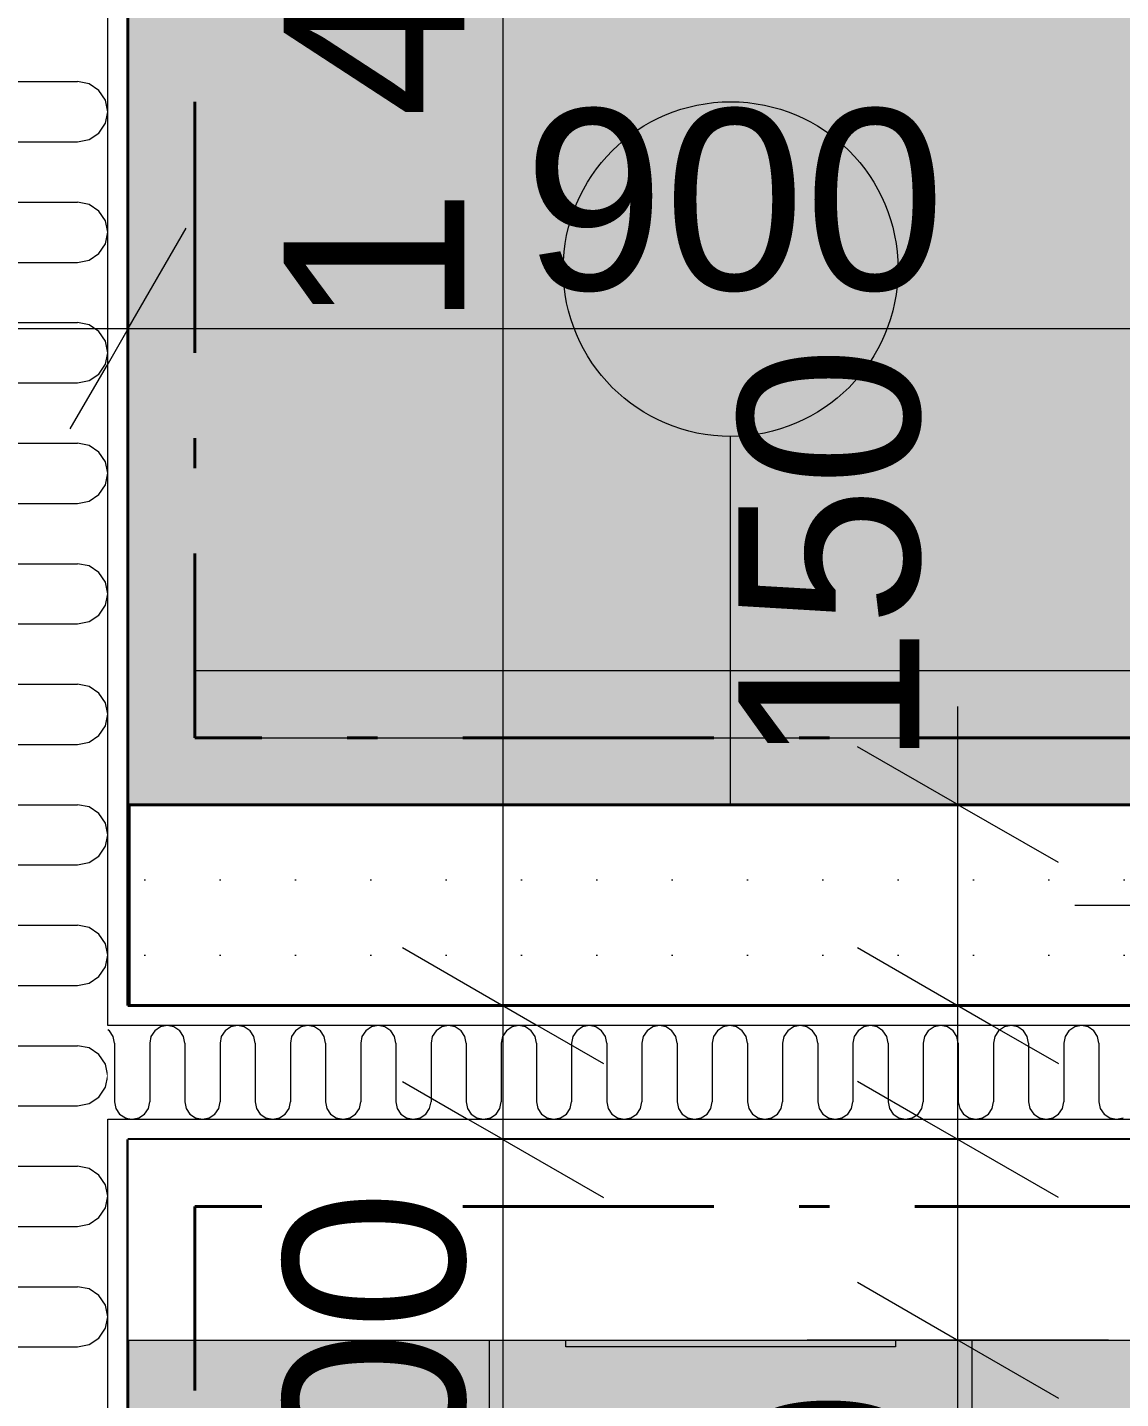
# Model space of a CAD drawing. Header units: millimetres. Extents: x -3100 to 17162, y -19566 to 10100.
# Drawn here: x 4975 to 5791, y 5631 to 6656 of the extents above; entities that cross this region are included whole.
import ezdxf

# ---------------------------------------------------------------- set-up
doc = ezdxf.new("R2010")
doc.units = ezdxf.units.MM
doc.header["$MEASUREMENT"] = 0
doc.linetypes.add('Wipeout_Contour', pattern=[1000, 0, -1000])
doc.linetypes.add('Čerchovaná M', pattern=[337.5, 187.5, -63.75, 22.5, -63.75])
for name, color, linetype in [('Externí - moduly', 7, 'Continuous'), ('Interiér - nábytek', 7, 'Continuous'), ('Interiér - sanita a zařízení', 7, 'Continuous'), ('Konstrukce - morfy', 7, 'Continuous'), ('Konstrukce - svislé nosné', 7, 'Continuous'), ('Konstrukce – Dělicí čáry vrstev', 7, 'Continuous'), ('Kóty - SP', 7, 'Continuous'), ('Výplně - Povrchové', 7, 'Continuous'), ('Výplně – Řezové', 7, 'Continuous'), ('Zóny', 7, 'Continuous')]:
    doc.layers.add(name, color=color, linetype=linetype)
doc.styles.add('GENEROVANÝ_STYL_1', font='Arial.ttf')
doc.dimstyles.new('GENEROVANÝ_STYL__1', dxfattribs={"dimtxt": 134.999996, "dimasz": 114, "dimexe": 0.18, "dimexo": 0.0625, "dimgap": 0, "dimtad": 1, "dimtih": 1, "dimtoh": 1, "dimdec": 0, "dimzin": 0, "dimdsep": 46, "dimtxsty": 'GENEROVANÝ_STYL_1', "dimblk": 'ARROWHEAD_2', "dimblk1": 'ARROWHEAD_2', "dimblk2": 'ARROWHEAD_2', "dimcen": 0.09, "dimse1": 1, "dimse2": 1, "dimclrd": 256, "dimclre": 256, "dimclrt": 256, "dimazin": 0, "dimtfac": 1, "dimtdec": 4, "dimtmove": 0, "dimatfit": 3, "dimfxl": 1, "dimtolj": 1, "dimtzin": 0, "dimarcsym": 0})
doc.dimstyles.new('GENEROVANÝ_STYL__2', dxfattribs={"dimtxt": 134.999996, "dimasz": 114, "dimexe": 0.18, "dimexo": 0.0625, "dimgap": 0, "dimtad": 1, "dimdec": 0, "dimzin": 0, "dimdsep": 46, "dimtxsty": 'GENEROVANÝ_STYL_1', "dimblk": 'ARROWHEAD_2', "dimblk1": 'ARROWHEAD_2', "dimblk2": 'ARROWHEAD_2', "dimcen": 0.09, "dimse1": 1, "dimse2": 1, "dimclrd": 256, "dimclre": 256, "dimclrt": 256, "dimazin": 0, "dimtfac": 1, "dimtdec": 4, "dimtmove": 0, "dimatfit": 3, "dimfxl": 1, "dimtolj": 1, "dimtzin": 0, "dimarcsym": 0})
doc.dimstyles.new('GENEROVANÝ_STYL__3', dxfattribs={"dimtxt": 134.999996, "dimasz": 114, "dimexe": 0.18, "dimexo": 0.0625, "dimgap": 0, "dimtad": 1, "dimdec": 0, "dimzin": 0, "dimdsep": 46, "dimtxsty": 'GENEROVANÝ_STYL_1', "dimblk": 'ARROWHEAD_2', "dimblk1": 'ARROWHEAD_2', "dimblk2": 'ARROWHEAD_2', "dimcen": 0.09, "dimse1": 1, "dimse2": 1, "dimclrd": 256, "dimclre": 256, "dimclrt": 256, "dimazin": 0, "dimtfac": 1, "dimtdec": 4, "dimtmove": 2, "dimatfit": 3, "dimfxl": 1, "dimtolj": 1, "dimtzin": 0, "dimarcsym": 0})
pattern_1 = [(0, (0, 0), (0, 56.25), [0, -56.25])]

# ---------------------------------------------------------------- blocks, each defined once
blk = doc.blocks.new('Koupelna + WC_1.07_6', base_point=(5845.1, 6200))
at = {"layer": 'Zóny', "linetype": 'Continuous', "lineweight": 0, "true_color": 0xffffff}
blk.add_hatch(color=7, dxfattribs=at).paths.add_polyline_path([(5050, 7400), (5050, 5925), (5950, 5925), (5950, 6800), (6100, 6800), (6100, 4950), (5950, 4950), (5950, 5825), (5050, 5825), (5050, 4350), (8850, 4350), (8850, 7400)])
blk = doc.blocks.new('WC 27')
at = {"layer": 'Interiér - sanita a zařízení', "color": 253, "linetype": 'Continuous', "lineweight": 13, "true_color": 0xa8a8a8}
for p, q in [((0, -76.5), (-155, -76.5)), ((155, -76.5), (0, -76.5)), ((-180, -100.4), (180, -100.4))]:
    blk.add_line(p, q, dxfattribs=at)
at = {"layer": 'Interiér - sanita a zařízení', "color": 253, "linetype": 'Continuous', "lineweight": 13, "true_color": 0xa8a8a8, "flags": 128}
for points in [[(80, -516.5), (99.5, -514.6), (118.3, -509.2), (135.6, -500.4), (150.7, -488.5), (163.1, -474), (172.4, -457.4), (178.1, -439.5), (180, -420.8), (180, 0), (-180, 0), (-180, -420.8), (-178.1, -439.5), (-172.4, -457.4), (-163.1, -474), (-150.7, -488.5), (-135.6, -500.4), (-118.3, -509.2), (-99.5, -514.6), (-80, -516.5)], [(123, 0), (-123, 0), (-123, -5), (123, -5)]]:
    blk.add_lwpolyline(points, close=True, dxfattribs=at)
at = {"layer": 'Interiér - sanita a zařízení', "color": 253, "linetype": 'Continuous', "lineweight": 13, "true_color": 0xa8a8a8}
for centre, start_param, end_param in [((-155, -100.4), 1.570796, 3.141593), ((155, -100.4), 0, 1.570796)]:
    blk.add_ellipse(centre, major_axis=(25, 0), ratio=0.956433, start_param=start_param, end_param=end_param, dxfattribs=at)
blk = doc.blocks.new('*X267')
at = {"layer": 'Výplně – Řezové', "color": 53, "linetype": 'Continuous', "lineweight": 13, "true_color": 0xeccf4f}
for p, q in [((4937.5, 6615), (5012.5, 6615)), ((5021.1, 6613.3), (5012.5, 6615)), ((5028.4, 6608.4), (5021.1, 6613.3)), ((5033.3, 6601.1), (5028.4, 6608.4)), ((5035, 6592.5), (5033.3, 6601.1)), ((5033.3, 6583.9), (5035, 6592.5)), ((5021.1, 6571.7), (5028.4, 6576.6)), ((5028.4, 6576.6), (5033.3, 6583.9)), ((4937.5, 6570), (5012.5, 6570)), ((5012.5, 6570), (5021.1, 6571.7)), ((4937.5, 6525), (5012.5, 6525)), ((5021.1, 6523.3), (5012.5, 6525)), ((5028.4, 6518.4), (5021.1, 6523.3)), ((5033.3, 6511.1), (5028.4, 6518.4)), ((5035, 6502.5), (5033.3, 6511.1)), ((5028.4, 6486.6), (5033.3, 6493.9)), ((5033.3, 6493.9), (5035, 6502.5)), ((5021.1, 6481.7), (5028.4, 6486.6)), ((4937.5, 6480), (5012.5, 6480)), ((5012.5, 6480), (5021.1, 6481.7)), ((4937.5, 6435), (5012.5, 6435)), ((5021.1, 6433.3), (5012.5, 6435)), ((5028.4, 6428.4), (5021.1, 6433.3)), ((5033.3, 6421.1), (5028.4, 6428.4)), ((5035, 6412.5), (5033.3, 6421.1)), ((5033.3, 6403.9), (5035, 6412.5)), ((5028.4, 6396.6), (5033.3, 6403.9)), ((5012.5, 6390), (5021.1, 6391.7)), ((5021.1, 6391.7), (5028.4, 6396.6)), ((4937.5, 6390), (5012.5, 6390)), ((4937.5, 6345), (5012.5, 6345)), ((5021.1, 6343.3), (5012.5, 6345)), ((5028.4, 6338.4), (5021.1, 6343.3)), ((5033.3, 6331.1), (5028.4, 6338.4)), ((5035, 6322.5), (5033.3, 6331.1)), ((5033.3, 6313.9), (5035, 6322.5)), ((5028.4, 6306.6), (5033.3, 6313.9)), ((4937.5, 6300), (5012.5, 6300)), ((5012.5, 6300), (5021.1, 6301.7)), ((5021.1, 6301.7), (5028.4, 6306.6)), ((4937.5, 6255), (5012.5, 6255)), ((5021.1, 6253.3), (5012.5, 6255)), ((5028.4, 6248.4), (5021.1, 6253.3)), ((5033.3, 6241.1), (5028.4, 6248.4)), ((5035, 6232.5), (5033.3, 6241.1)), ((5033.3, 6223.9), (5035, 6232.5)), ((5021.1, 6211.7), (5028.4, 6216.6)), ((5028.4, 6216.6), (5033.3, 6223.9)), ((4937.5, 6210), (5012.5, 6210)), ((5012.5, 6210), (5021.1, 6211.7)), ((4937.5, 6165), (5012.5, 6165)), ((5021.1, 6163.3), (5012.5, 6165)), ((5028.4, 6158.4), (5021.1, 6163.3)), ((5033.3, 6151.1), (5028.4, 6158.4)), ((5035, 6142.5), (5033.3, 6151.1)), ((5033.3, 6133.9), (5035, 6142.5)), ((5021.1, 6121.7), (5028.4, 6126.6)), ((5028.4, 6126.6), (5033.3, 6133.9)), ((4937.5, 6120), (5012.5, 6120)), ((5012.5, 6120), (5021.1, 6121.7)), ((4937.5, 6075), (5012.5, 6075)), ((5021.1, 6073.3), (5012.5, 6075)), ((5028.4, 6068.4), (5021.1, 6073.3)), ((5033.3, 6061.1), (5028.4, 6068.4)), ((5035, 6052.5), (5033.3, 6061.1)), ((5033.3, 6043.9), (5035, 6052.5)), ((5028.4, 6036.6), (5033.3, 6043.9)), ((5021.1, 6031.7), (5028.4, 6036.6)), ((4937.5, 6030), (5012.5, 6030)), ((5012.5, 6030), (5021.1, 6031.7)), ((4937.5, 5985), (5012.5, 5985)), ((5021.1, 5983.3), (5012.5, 5985)), ((5028.4, 5978.4), (5021.1, 5983.3)), ((5033.3, 5971.1), (5028.4, 5978.4)), ((5035, 5962.5), (5033.3, 5971.1)), ((5033.3, 5953.9), (5035, 5962.5)), ((5028.4, 5946.6), (5033.3, 5953.9)), ((4937.5, 5940), (5012.5, 5940)), ((5012.5, 5940), (5021.1, 5941.7)), ((5021.1, 5941.7), (5028.4, 5946.6))]:
    blk.add_line(p, q, dxfattribs=at)
blk = doc.blocks.new('*X268')
at = {"layer": 'Výplně – Řezové', "color": 53, "linetype": 'Continuous', "lineweight": 13, "true_color": 0xeccf4f}
for p, q in [((4916.5, 5910), (4916.7, 5908.9)), ((4916.7, 5908.9), (4921.6, 5901.6)), ((4921.6, 5901.6), (4928.9, 5896.7)), ((4928.9, 5896.7), (4937.5, 5895)), ((4937.5, 5895), (5012.5, 5895)), ((5021.1, 5893.3), (5012.5, 5895)), ((5028.4, 5888.4), (5021.1, 5893.3)), ((5033.3, 5881.1), (5028.4, 5888.4)), ((5035, 5872.5), (5033.3, 5881.1)), ((5033.3, 5863.9), (5035, 5872.5)), ((5028.4, 5856.6), (5033.3, 5863.9)), ((4928.9, 5848.3), (4921.6, 5843.4)), ((4937.5, 5850), (4928.9, 5848.3)), ((4937.5, 5850), (5012.5, 5850)), ((5012.5, 5850), (5021.1, 5851.7)), ((5021.1, 5851.7), (5028.4, 5856.6)), ((4921.6, 5843.4), (4919.3, 5840))]:
    blk.add_line(p, q, dxfattribs=at)
blk = doc.blocks.new('*X269')
at = {"layer": 'Výplně – Řezové', "color": 53, "linetype": 'Continuous', "lineweight": 13, "true_color": 0xeccf4f}
for p, q in [((4937.5, 5805), (5012.5, 5805)), ((5021.1, 5803.3), (5012.5, 5805)), ((5028.4, 5798.4), (5021.1, 5803.3)), ((5033.3, 5791.1), (5028.4, 5798.4)), ((5035, 5782.5), (5033.3, 5791.1)), ((5033.3, 5773.9), (5035, 5782.5)), ((5021.1, 5761.7), (5028.4, 5766.6)), ((5028.4, 5766.6), (5033.3, 5773.9)), ((4937.5, 5760), (5012.5, 5760)), ((5012.5, 5760), (5021.1, 5761.7)), ((4937.5, 5715), (5012.5, 5715)), ((5021.1, 5713.3), (5012.5, 5715)), ((5028.4, 5708.4), (5021.1, 5713.3)), ((5033.3, 5701.1), (5028.4, 5708.4)), ((5035, 5692.5), (5033.3, 5701.1)), ((5028.4, 5676.6), (5033.3, 5683.9)), ((5033.3, 5683.9), (5035, 5692.5)), ((5021.1, 5671.7), (5028.4, 5676.6)), ((4937.5, 5670), (5012.5, 5670)), ((5012.5, 5670), (5021.1, 5671.7))]:
    blk.add_line(p, q, dxfattribs=at)
blk = doc.blocks.new('Zeď_18', base_point=(5050, 4200))
at = {"color": 254, "linetype": 'Wipeout_Contour', "lineweight": 0, "ltscale": 33469.857795}
blk.add_wipeout([(5050, 5925), (5050, 7400), (5035, 7400), (5035, 5925)], dxfattribs=at).dxf.layer = 'Výplně – Řezové'
at = {"color": 254, "linetype": 'Wipeout_Contour', "lineweight": 0, "ltscale": 30840.211035}
blk.add_wipeout([(5050, 5825), (5050, 5840), (5035, 5840), (5035, 5825)], dxfattribs=at).dxf.layer = 'Výplně – Řezové'
at = {"layer": 'Výplně – Řezové', "linetype": 'Continuous', "lineweight": 13, "true_color": 0xa8a8a8}
h = blk.add_hatch(dxfattribs=at)
h.set_pattern_fill('Sádra', color=253, style=0, pattern_type=2)
h.set_pattern_definition(pattern_1)
h.paths.add_polyline_path([(5050, 5925), (5050, 7400), (5035, 7400), (5035, 5925)])
h = blk.add_hatch(dxfattribs=at)
h.set_pattern_fill('Sádra', color=253, style=0, pattern_type=2)
h.set_pattern_definition(pattern_1)
h.paths.add_polyline_path([(5050, 5825), (5050, 5840), (5035, 5840), (5035, 5825)])
at = {"color": 254, "linetype": 'Wipeout_Contour', "lineweight": 0, "ltscale": 31098.209232}
blk.add_wipeout([(5050, 5910), (5050, 5925), (5035, 5925), (5035, 5910)], dxfattribs=at).dxf.layer = 'Výplně – Řezové'
at = {"color": 254, "linetype": 'Wipeout_Contour', "lineweight": 0, "ltscale": 28727.714363}
blk.add_wipeout([(5035, 5825), (5035, 4350), (5050, 4350), (5050, 5825)], dxfattribs=at).dxf.layer = 'Výplně – Řezové'
at = {"layer": 'Výplně – Řezové', "linetype": 'Continuous', "lineweight": 13, "true_color": 0xa8a8a8}
h = blk.add_hatch(dxfattribs=at)
h.set_pattern_fill('Sádra', color=253, style=0, pattern_type=2)
h.set_pattern_definition(pattern_1)
h.paths.add_polyline_path([(5050, 5910), (5050, 5925), (5035, 5925), (5035, 5910)])
h = blk.add_hatch(dxfattribs=at)
h.set_pattern_fill('Sádra', color=253, style=0, pattern_type=2)
h.set_pattern_definition(pattern_1)
h.paths.add_polyline_path([(5035, 5825), (5035, 4350), (5050, 4350), (5050, 5825)])
at = {"layer": 'Konstrukce - svislé nosné', "color": 7, "linetype": 'Continuous', "lineweight": 40, "flags": 128}
for points in [[(5050, 5925), (5050, 7400)], [(5050, 4350), (5050, 5825)]]:
    blk.add_lwpolyline(points, dxfattribs=at)
at = {"color": 254, "linetype": 'Wipeout_Contour', "lineweight": 0, "ltscale": 33284.605015}
blk.add_wipeout([(5035, 5910), (5035, 7400), (4915, 7400), (4915, 5910)], dxfattribs=at).dxf.layer = 'Výplně – Řezové'
at = {"layer": 'Konstrukce - svislé nosné', "color": 7, "lineweight": 40}
blk.add_blockref('*X267', (0, 0), dxfattribs=at)
at = {"color": 254, "linetype": 'Wipeout_Contour', "lineweight": 0, "ltscale": 30794.496533}
blk.add_wipeout([(5035, 5840), (5035, 5910), (4915, 5910), (4915, 5840)], dxfattribs=at).dxf.layer = 'Výplně – Řezové'
at = {"layer": 'Konstrukce – Dělicí čáry vrstev', "color": 7, "linetype": 'Continuous', "lineweight": 13}
for p, q in [((5035, 5910), (5035, 7400)), ((5050, 5910), (5035, 5910))]:
    blk.add_line(p, q, dxfattribs=at)
at = {"layer": 'Konstrukce - svislé nosné', "color": 7, "lineweight": 40}
blk.add_blockref('*X268', (0, 0), dxfattribs=at)
at = {"color": 254, "linetype": 'Wipeout_Contour', "lineweight": 0, "ltscale": 28561.08702}
blk.add_wipeout([(4915, 5840), (4915, 4350), (5035, 4350), (5035, 5840)], dxfattribs=at).dxf.layer = 'Výplně – Řezové'
at = {"layer": 'Konstrukce – Dělicí čáry vrstev', "color": 7, "linetype": 'Continuous', "lineweight": 13}
for p, q in [((5035, 5840), (5050, 5840)), ((5035, 4350), (5035, 5840))]:
    blk.add_line(p, q, dxfattribs=at)
at = {"layer": 'Konstrukce - svislé nosné', "color": 7, "lineweight": 40}
blk.add_blockref('*X269', (0, 0), dxfattribs=at)
blk = doc.blocks.new('*X296')
at = {"layer": 'Výplně – Řezové', "color": 53, "linetype": 'Continuous', "lineweight": 13, "true_color": 0xeccf4f}
for p, q in [((5036.2, 5906.2), (5035, 5906.9)), ((5039, 5901.9), (5036.2, 5906.2)), ((5040, 5896.9), (5039, 5901.9)), ((5040, 5896.9), (5040, 5853.1)), ((5040, 5853.1), (5041, 5848.1)), ((5041, 5848.1), (5043.8, 5843.8)), ((5043.8, 5843.8), (5048.1, 5841)), ((5048.1, 5841), (5050, 5840.6))]:
    blk.add_line(p, q, dxfattribs=at)
blk = doc.blocks.new('*X298')
at = {"layer": 'Výplně – Řezové', "color": 53, "linetype": 'Continuous', "lineweight": 13, "true_color": 0xeccf4f}
for p, q in [((5074.4, 5909), (5070.1, 5906.2)), ((5079.4, 5910), (5074.4, 5909)), ((5084.4, 5909), (5079.4, 5910)), ((5088.7, 5906.2), (5084.4, 5909)), ((5126.9, 5909), (5122.6, 5906.2)), ((5131.9, 5910), (5126.9, 5909)), ((5136.9, 5909), (5131.9, 5910)), ((5141.2, 5906.2), (5136.9, 5909)), ((5179.4, 5909), (5175.1, 5906.2)), ((5184.4, 5910), (5179.4, 5909)), ((5189.4, 5909), (5184.4, 5910)), ((5193.7, 5906.2), (5189.4, 5909)), ((5231.9, 5909), (5227.6, 5906.2)), ((5236.9, 5910), (5231.9, 5909)), ((5241.9, 5909), (5236.9, 5910)), ((5246.2, 5906.2), (5241.9, 5909)), ((5284.4, 5909), (5280.1, 5906.2)), ((5289.4, 5910), (5284.4, 5909)), ((5294.4, 5909), (5289.4, 5910)), ((5298.7, 5906.2), (5294.4, 5909)), ((5336.9, 5909), (5332.6, 5906.2)), ((5341.9, 5910), (5336.9, 5909)), ((5346.9, 5909), (5341.9, 5910)), ((5351.2, 5906.2), (5346.9, 5909)), ((5389.4, 5909), (5385.1, 5906.2)), ((5394.4, 5910), (5389.4, 5909)), ((5399.4, 5909), (5394.4, 5910)), ((5403.7, 5906.2), (5399.4, 5909)), ((5441.9, 5909), (5437.6, 5906.2)), ((5446.9, 5910), (5441.9, 5909)), ((5451.9, 5909), (5446.9, 5910)), ((5456.2, 5906.2), (5451.9, 5909)), ((5494.4, 5909), (5490.1, 5906.2)), ((5499.4, 5910), (5494.4, 5909)), ((5504.4, 5909), (5499.4, 5910)), ((5508.7, 5906.2), (5504.4, 5909)), ((5546.9, 5909), (5542.6, 5906.2)), ((5551.9, 5910), (5546.9, 5909)), ((5556.9, 5909), (5551.9, 5910)), ((5561.2, 5906.2), (5556.9, 5909)), ((5599.4, 5909), (5595.1, 5906.2)), ((5604.4, 5910), (5599.4, 5909)), ((5609.4, 5909), (5604.4, 5910)), ((5613.7, 5906.2), (5609.4, 5909)), ((5651.9, 5909), (5647.6, 5906.2)), ((5656.9, 5910), (5651.9, 5909)), ((5661.9, 5909), (5656.9, 5910)), ((5666.2, 5906.2), (5661.9, 5909)), ((5704.4, 5909), (5700.1, 5906.2)), ((5709.4, 5910), (5704.4, 5909)), ((5714.4, 5909), (5709.4, 5910)), ((5718.7, 5906.2), (5714.4, 5909)), ((5756.9, 5909), (5752.6, 5906.2)), ((5761.9, 5910), (5756.9, 5909)), ((5766.9, 5909), (5761.9, 5910)), ((5771.2, 5906.2), (5766.9, 5909)), ((5067.2, 5901.9), (5066.3, 5896.9)), ((5070.1, 5906.2), (5067.2, 5901.9)), ((5091.5, 5901.9), (5088.7, 5906.2)), ((5092.5, 5896.9), (5091.5, 5901.9)), ((5119.7, 5901.9), (5118.8, 5896.9)), ((5122.6, 5906.2), (5119.7, 5901.9)), ((5144, 5901.9), (5141.2, 5906.2)), ((5145, 5896.9), (5144, 5901.9)), ((5172.2, 5901.9), (5171.3, 5896.9)), ((5175.1, 5906.2), (5172.2, 5901.9)), ((5196.5, 5901.9), (5193.7, 5906.2)), ((5197.5, 5896.9), (5196.5, 5901.9)), ((5224.7, 5901.9), (5223.8, 5896.9)), ((5227.6, 5906.2), (5224.7, 5901.9)), ((5249, 5901.9), (5246.2, 5906.2)), ((5250, 5896.9), (5249, 5901.9)), ((5277.2, 5901.9), (5276.3, 5896.9)), ((5280.1, 5906.2), (5277.2, 5901.9)), ((5301.5, 5901.9), (5298.7, 5906.2)), ((5302.5, 5896.9), (5301.5, 5901.9)), ((5329.7, 5901.9), (5328.8, 5896.9)), ((5332.6, 5906.2), (5329.7, 5901.9)), ((5354, 5901.9), (5351.2, 5906.2)), ((5355, 5896.9), (5354, 5901.9)), ((5382.2, 5901.9), (5381.3, 5896.9)), ((5385.1, 5906.2), (5382.2, 5901.9)), ((5406.5, 5901.9), (5403.7, 5906.2)), ((5407.5, 5896.9), (5406.5, 5901.9)), ((5434.7, 5901.9), (5433.8, 5896.9)), ((5437.6, 5906.2), (5434.7, 5901.9)), ((5459, 5901.9), (5456.2, 5906.2)), ((5460, 5896.9), (5459, 5901.9)), ((5487.2, 5901.9), (5486.3, 5896.9)), ((5490.1, 5906.2), (5487.2, 5901.9)), ((5511.5, 5901.9), (5508.7, 5906.2)), ((5512.5, 5896.9), (5511.5, 5901.9)), ((5539.7, 5901.9), (5538.8, 5896.9)), ((5542.6, 5906.2), (5539.7, 5901.9)), ((5564, 5901.9), (5561.2, 5906.2)), ((5565, 5896.9), (5564, 5901.9)), ((5592.2, 5901.9), (5591.3, 5896.9)), ((5595.1, 5906.2), (5592.2, 5901.9)), ((5616.5, 5901.9), (5613.7, 5906.2)), ((5617.5, 5896.9), (5616.5, 5901.9)), ((5644.7, 5901.9), (5643.8, 5896.9)), ((5647.6, 5906.2), (5644.7, 5901.9)), ((5669, 5901.9), (5666.2, 5906.2)), ((5670, 5896.9), (5669, 5901.9)), ((5697.2, 5901.9), (5696.3, 5896.9)), ((5700.1, 5906.2), (5697.2, 5901.9)), ((5721.5, 5901.9), (5718.7, 5906.2)), ((5722.5, 5896.9), (5721.5, 5901.9)), ((5749.7, 5901.9), (5748.8, 5896.9)), ((5752.6, 5906.2), (5749.7, 5901.9)), ((5774, 5901.9), (5771.2, 5906.2)), ((5775, 5896.9), (5774, 5901.9)), ((5066.3, 5896.9), (5066.3, 5853.1)), ((5092.5, 5896.9), (5092.5, 5853.1)), ((5118.8, 5896.9), (5118.8, 5853.1)), ((5145, 5896.9), (5145, 5853.1)), ((5171.3, 5896.9), (5171.3, 5853.1)), ((5197.5, 5896.9), (5197.5, 5853.1)), ((5223.8, 5896.9), (5223.8, 5853.1)), ((5250, 5896.9), (5250, 5853.1)), ((5276.3, 5896.9), (5276.3, 5853.1)), ((5302.5, 5896.9), (5302.5, 5853.1)), ((5328.8, 5896.9), (5328.8, 5853.1)), ((5355, 5896.9), (5355, 5853.1)), ((5381.3, 5896.9), (5381.3, 5853.1)), ((5407.5, 5896.9), (5407.5, 5853.1)), ((5433.8, 5896.9), (5433.8, 5853.1)), ((5460, 5896.9), (5460, 5853.1)), ((5486.3, 5896.9), (5486.3, 5853.1)), ((5512.5, 5896.9), (5512.5, 5853.1)), ((5538.8, 5896.9), (5538.8, 5853.1)), ((5565, 5896.9), (5565, 5853.1)), ((5591.3, 5896.9), (5591.3, 5853.1)), ((5617.5, 5896.9), (5617.5, 5853.1)), ((5643.8, 5896.9), (5643.8, 5853.1)), ((5670, 5896.9), (5670, 5853.1)), ((5696.3, 5896.9), (5696.3, 5853.1)), ((5722.5, 5896.9), (5722.5, 5853.1)), ((5748.8, 5896.9), (5748.8, 5853.1)), ((5775, 5896.9), (5775, 5853.1)), ((5062.4, 5843.8), (5065.3, 5848.1)), ((5065.3, 5848.1), (5066.3, 5853.1)), ((5092.5, 5853.1), (5093.5, 5848.1)), ((5093.5, 5848.1), (5096.3, 5843.8)), ((5114.9, 5843.8), (5117.8, 5848.1)), ((5117.8, 5848.1), (5118.8, 5853.1)), ((5145, 5853.1), (5146, 5848.1)), ((5146, 5848.1), (5148.8, 5843.8)), ((5167.4, 5843.8), (5170.3, 5848.1)), ((5170.3, 5848.1), (5171.3, 5853.1)), ((5197.5, 5853.1), (5198.5, 5848.1)), ((5198.5, 5848.1), (5201.3, 5843.8)), ((5219.9, 5843.8), (5222.8, 5848.1)), ((5222.8, 5848.1), (5223.8, 5853.1)), ((5250, 5853.1), (5251, 5848.1)), ((5251, 5848.1), (5253.8, 5843.8)), ((5272.4, 5843.8), (5275.3, 5848.1)), ((5275.3, 5848.1), (5276.3, 5853.1)), ((5302.5, 5853.1), (5303.5, 5848.1)), ((5303.5, 5848.1), (5306.3, 5843.8)), ((5324.9, 5843.8), (5327.8, 5848.1)), ((5327.8, 5848.1), (5328.8, 5853.1)), ((5355, 5853.1), (5356, 5848.1)), ((5356, 5848.1), (5358.8, 5843.8)), ((5377.4, 5843.8), (5380.3, 5848.1)), ((5380.3, 5848.1), (5381.3, 5853.1)), ((5407.5, 5853.1), (5408.5, 5848.1)), ((5408.5, 5848.1), (5411.3, 5843.8)), ((5429.9, 5843.8), (5432.8, 5848.1)), ((5432.8, 5848.1), (5433.8, 5853.1)), ((5460, 5853.1), (5461, 5848.1)), ((5461, 5848.1), (5463.8, 5843.8)), ((5482.4, 5843.8), (5485.3, 5848.1)), ((5485.3, 5848.1), (5486.3, 5853.1)), ((5512.5, 5853.1), (5513.5, 5848.1)), ((5513.5, 5848.1), (5516.3, 5843.8)), ((5534.9, 5843.8), (5537.8, 5848.1)), ((5537.8, 5848.1), (5538.8, 5853.1)), ((5565, 5853.1), (5566, 5848.1)), ((5566, 5848.1), (5568.8, 5843.8)), ((5587.4, 5843.8), (5590.3, 5848.1)), ((5590.3, 5848.1), (5591.3, 5853.1)), ((5617.5, 5853.1), (5618.5, 5848.1)), ((5618.5, 5848.1), (5621.3, 5843.8)), ((5639.9, 5843.8), (5642.8, 5848.1)), ((5642.8, 5848.1), (5643.8, 5853.1)), ((5670, 5853.1), (5671, 5848.1)), ((5671, 5848.1), (5673.8, 5843.8)), ((5692.4, 5843.8), (5695.3, 5848.1)), ((5695.3, 5848.1), (5696.3, 5853.1)), ((5722.5, 5853.1), (5723.5, 5848.1)), ((5723.5, 5848.1), (5726.3, 5843.8)), ((5744.9, 5843.8), (5747.8, 5848.1)), ((5747.8, 5848.1), (5748.8, 5853.1)), ((5775, 5853.1), (5776, 5848.1)), ((5776, 5848.1), (5778.8, 5843.8)), ((5050, 5840.6), (5053.1, 5840)), ((5053.1, 5840), (5058.1, 5841)), ((5058.1, 5841), (5062.4, 5843.8)), ((5096.3, 5843.8), (5100.6, 5841)), ((5100.6, 5841), (5105.6, 5840)), ((5105.6, 5840), (5110.6, 5841)), ((5110.6, 5841), (5114.9, 5843.8)), ((5148.8, 5843.8), (5153.1, 5841)), ((5153.1, 5841), (5158.1, 5840)), ((5158.1, 5840), (5163.1, 5841)), ((5163.1, 5841), (5167.4, 5843.8)), ((5201.3, 5843.8), (5205.6, 5841)), ((5205.6, 5841), (5210.6, 5840)), ((5210.6, 5840), (5215.6, 5841)), ((5215.6, 5841), (5219.9, 5843.8)), ((5253.8, 5843.8), (5258.1, 5841)), ((5258.1, 5841), (5263.1, 5840)), ((5263.1, 5840), (5268.1, 5841)), ((5268.1, 5841), (5272.4, 5843.8)), ((5306.3, 5843.8), (5310.6, 5841)), ((5310.6, 5841), (5315.6, 5840)), ((5315.6, 5840), (5320.6, 5841)), ((5320.6, 5841), (5324.9, 5843.8)), ((5358.8, 5843.8), (5363.1, 5841)), ((5363.1, 5841), (5368.1, 5840)), ((5368.1, 5840), (5373.1, 5841)), ((5373.1, 5841), (5377.4, 5843.8)), ((5411.3, 5843.8), (5415.6, 5841)), ((5415.6, 5841), (5420.6, 5840)), ((5420.6, 5840), (5425.6, 5841)), ((5425.6, 5841), (5429.9, 5843.8)), ((5463.8, 5843.8), (5468.1, 5841)), ((5468.1, 5841), (5473.1, 5840)), ((5473.1, 5840), (5478.1, 5841)), ((5478.1, 5841), (5482.4, 5843.8)), ((5516.3, 5843.8), (5520.6, 5841)), ((5520.6, 5841), (5525.6, 5840)), ((5525.6, 5840), (5530.6, 5841)), ((5530.6, 5841), (5534.9, 5843.8)), ((5568.8, 5843.8), (5573.1, 5841)), ((5573.1, 5841), (5578.1, 5840)), ((5578.1, 5840), (5583.1, 5841)), ((5583.1, 5841), (5587.4, 5843.8)), ((5621.3, 5843.8), (5625.6, 5841)), ((5625.6, 5841), (5630.6, 5840)), ((5630.6, 5840), (5635.6, 5841)), ((5635.6, 5841), (5639.9, 5843.8)), ((5673.8, 5843.8), (5678.1, 5841)), ((5678.1, 5841), (5683.1, 5840)), ((5683.1, 5840), (5688.1, 5841)), ((5688.1, 5841), (5692.4, 5843.8)), ((5726.3, 5843.8), (5730.6, 5841)), ((5730.6, 5841), (5735.6, 5840)), ((5735.6, 5840), (5740.6, 5841)), ((5740.6, 5841), (5744.9, 5843.8)), ((5778.8, 5843.8), (5783.1, 5841)), ((5783.1, 5841), (5788.1, 5840)), ((5788.1, 5840), (5793.1, 5841))]:
    blk.add_line(p, q, dxfattribs=at)
blk = doc.blocks.new('Zeď_23', base_point=(5050, 5825))
at = {"color": 254, "linetype": 'Wipeout_Contour', "lineweight": 0, "ltscale": 30969.136765}
blk.add_wipeout([(5050, 5840), (5050, 5910), (5035, 5910), (5035, 5840)], dxfattribs=at).dxf.layer = 'Výplně – Řezové'
at = {"layer": 'Konstrukce - svislé nosné', "color": 7, "lineweight": 40}
blk.add_blockref('*X296', (0, 0), dxfattribs=at)
at = {"color": 254, "linetype": 'Wipeout_Contour', "lineweight": 0, "ltscale": 32342.024032}
blk.add_wipeout([(5950, 5925), (5050, 5925), (5050, 5910), (5950, 5910)], dxfattribs=at).dxf.layer = 'Výplně – Řezové'
at = {"color": 254, "linetype": 'Wipeout_Contour', "lineweight": 0, "ltscale": 32093.66336}
blk.add_wipeout([(5050, 5825), (5950, 5825), (5950, 5840), (5050, 5840)], dxfattribs=at).dxf.layer = 'Výplně – Řezové'
at = {"layer": 'Výplně – Řezové', "linetype": 'Continuous', "lineweight": 13, "true_color": 0xa8a8a8}
h = blk.add_hatch(dxfattribs=at)
h.set_pattern_fill('Sádra', color=253, style=0, pattern_type=2)
h.set_pattern_definition(pattern_1)
h.paths.add_polyline_path([(5950, 5925), (5050, 5925), (5050, 5910), (5950, 5910)])
h = blk.add_hatch(dxfattribs=at)
h.set_pattern_fill('Sádra', color=253, style=0, pattern_type=2)
h.set_pattern_definition(pattern_1)
h.paths.add_polyline_path([(5050, 5825), (5950, 5825), (5950, 5840), (5050, 5840)])
at = {"layer": 'Konstrukce - svislé nosné', "color": 7, "linetype": 'Continuous', "lineweight": 40, "flags": 128}
for points in [[(5950, 5925), (5050, 5925)], [(5050, 5825), (5950, 5825)]]:
    blk.add_lwpolyline(points, dxfattribs=at)
at = {"color": 254, "linetype": 'Wipeout_Contour', "lineweight": 0, "ltscale": 32217.766725}
blk.add_wipeout([(5950, 5910), (5050, 5910), (5050, 5840), (5950, 5840)], dxfattribs=at).dxf.layer = 'Výplně – Řezové'
at = {"layer": 'Konstrukce – Dělicí čáry vrstev', "color": 7, "linetype": 'Continuous', "lineweight": 13}
for p, q in [((5050, 5910), (5035, 5910)), ((5950, 5910), (5050, 5910)), ((5035, 5840), (5050, 5840)), ((5050, 5840), (5950, 5840))]:
    blk.add_line(p, q, dxfattribs=at)
at = {"layer": 'Konstrukce - svislé nosné', "color": 7, "lineweight": 40}
blk.add_blockref('*X298', (0, 0), dxfattribs=at)
blk = doc.blocks.new('Zeď_26', base_point=(5051, 5925))
at = {"color": 254, "linetype": 'Wipeout_Contour', "lineweight": 0, "ltscale": 32585.149679}
blk.add_wipeout([(5051, 5925), (5949, 5925), (5949, 6075), (5051, 6075)], dxfattribs=at).dxf.layer = 'Výplně – Řezové'
at = {"layer": 'Výplně – Řezové', "linetype": 'Continuous', "lineweight": 13, "true_color": 0xa8a8a8}
h = blk.add_hatch(dxfattribs=at)
h.set_pattern_fill('Sádra', color=253, style=0, pattern_type=2)
h.set_pattern_definition(pattern_1)
h.paths.add_polyline_path([(5051, 5925), (5949, 5925), (5949, 6075), (5051, 6075)])
at = {"layer": 'Interiér - nábytek', "color": 7, "linetype": 'Continuous', "lineweight": 40, "flags": 128}
for points in [[(5949, 6075), (5051, 6075)], [(5051, 6075), (5051, 5925)], [(5051, 5925), (5949, 5925)]]:
    blk.add_lwpolyline(points, dxfattribs=at)
blk = doc.blocks.new('Zeď_27', base_point=(5950, 5825))
at = {"color": 254, "linetype": 'Wipeout_Contour', "lineweight": 0, "ltscale": 31854.876844}
blk.add_wipeout([(5950, 5825), (5050, 5825), (5050, 5675), (5950, 5675)], dxfattribs=at).dxf.layer = 'Výplně - Povrchové'
at = {"layer": 'Interiér - nábytek', "color": 7, "linetype": 'Continuous', "lineweight": 20, "flags": 128}
for points in [[(5950, 5825), (5050, 5825)], [(5050, 5825), (5050, 5675)], [(5050, 5675), (5950, 5675)]]:
    blk.add_lwpolyline(points, dxfattribs=at)
blk = doc.blocks.new('*D346')
at = {"layer": 'Kóty - SP', "color": 146, "linetype": 'Continuous', "lineweight": 13, "true_color": 0x1a4f6e}
for p, q in [((-2670.5, 7760), (-2670.5, 7833.3)), ((-2595.5, 7716.7), (-2745.5, 7803.3)), ((-2558, 7760), (-2783, 7760)), ((-2670.5, -9460), (-2670.5, 7760)), ((-2745.5, -9416.7), (-2595.5, -9503.3)), ((-2558, -9460), (-2783, -9460)), ((-2670.5, -9533.3), (-2670.5, -9460))]:
    blk.add_line(p, q, dxfattribs=at)
at = {"layer": 'Kóty - SP', "color": 146, "lineweight": 13, "true_color": 0x1a4f6e, "insert": (-2697.5, -1133.1), "char_height": 135, "attachment_point": 7, "rotation": 90, "style": 'GENEROVANÝ_STYL_1'}
blk.add_mtext('\\A1;{\\pql;\\fArial|b0|i0|c0|p0;\\W1.000000;17\xa0220}', dxfattribs=at)
blk = doc.blocks.new('ARROWHEAD_2')
at = {"color": 0, "linetype": 'Continuous', "lineweight": 0}
for p, q in [((-0.3781, -0.655), (0.3781, 0.655)), ((0, 0), (-1, 0))]:
    blk.add_line(p, q, dxfattribs=at)
blk = doc.blocks.new('*D426')
at = {"layer": 'Kóty - SP', "color": 146, "linetype": 'Continuous', "lineweight": 13, "true_color": 0x1a4f6e}
for p, q in [((581.7, 7443.3), (731.7, 7356.7)), ((769.2, 7400), (544.2, 7400)), ((656.7, 3650), (656.7, 7400)), ((581.7, 3693.3), (731.7, 3606.7)), ((769.2, 3650), (544.2, 3650))]:
    blk.add_line(p, q, dxfattribs=at)
at = {"layer": 'Kóty - SP', "color": 146, "lineweight": 13, "true_color": 0x1a4f6e, "insert": (629.7, 5293.3), "char_height": 135, "attachment_point": 7, "rotation": 90, "style": 'GENEROVANÝ_STYL_1'}
blk.add_mtext('\\A1;{\\pql;\\fArial|b0|i0|c0|p0;\\W1.000000;3\xa0750}', dxfattribs=at)
blk = doc.blocks.new('*D429')
at = {"layer": 'Kóty - SP', "color": 146, "linetype": 'Continuous', "lineweight": 13, "true_color": 0x1a4f6e}
for p, q in [((4900, 6318.1), (4900, 6543.1)), ((5050, 6318.1), (5050, 6543.1)), ((4943.3, 6505.6), (4856.7, 6355.6)), ((5093.3, 6505.6), (5006.7, 6355.6)), ((4900, 6430.6), (5050, 6430.6))]:
    blk.add_line(p, q, dxfattribs=at)
blk = doc.blocks.new('*D430')
at = {"layer": 'Kóty - SP', "color": 146, "linetype": 'Continuous', "lineweight": 13, "true_color": 0x1a4f6e}
for p, q in [((5050, 6318.1), (5050, 6543.1)), ((5950, 6318.1), (5950, 6543.1)), ((5093.3, 6505.6), (5006.7, 6355.6)), ((5993.3, 6505.6), (5906.7, 6355.6)), ((5050, 6430.6), (5950, 6430.6))]:
    blk.add_line(p, q, dxfattribs=at)
at = {"layer": 'Kóty - SP', "color": 146, "lineweight": 13, "true_color": 0x1a4f6e, "insert": (5345.5, 6457.6), "char_height": 135, "attachment_point": 7, "style": 'GENEROVANÝ_STYL_1'}
blk.add_mtext('\\A1;{\\pql;\\fArial|b0|i0|c0|p0;\\W1.000000;900}', dxfattribs=at)
blk = doc.blocks.new('*D444')
at = {"layer": 'Kóty - SP', "color": 146, "linetype": 'Continuous', "lineweight": 13, "true_color": 0x1a4f6e}
for p, q in [((5255.1, 5868.3), (5405.1, 5781.7)), ((5442.6, 5825), (5217.6, 5825)), ((5330.1, 4350), (5330.1, 5825)), ((5255.1, 4393.3), (5405.1, 4306.7)), ((5442.6, 4350), (5217.6, 4350))]:
    blk.add_line(p, q, dxfattribs=at)
at = {"layer": 'Kóty - SP', "color": 146, "lineweight": 13, "true_color": 0x1a4f6e, "char_height": 135, "attachment_point": 7, "rotation": 90, "style": 'GENEROVANÝ_STYL_1'}
for s, insert in [('\\A1;{\\pql;\\fArial|b0|i0|c0|p0;\\W1.000000;100}', (5303.1, 5472.7)), ('\\A1;{\\pql;\\fArial|b0|i0|c0|p0;\\W1.000000;1\xa0475}', (5303.1, 4701.4))]:
    blk.add_mtext(s, dxfattribs=dict(at, insert=insert))
blk = doc.blocks.new('*D445')
at = {"layer": 'Kóty - SP', "color": 146, "linetype": 'Continuous', "lineweight": 13, "true_color": 0x1a4f6e}
for p, q in [((5255.1, 5968.3), (5405.1, 5881.7)), ((5442.6, 5925), (5217.6, 5925)), ((5330.1, 5825), (5330.1, 5925)), ((5255.1, 5868.3), (5405.1, 5781.7)), ((5442.6, 5825), (5217.6, 5825))]:
    blk.add_line(p, q, dxfattribs=at)
blk = doc.blocks.new('*D446')
at = {"layer": 'Kóty - SP', "color": 146, "linetype": 'Continuous', "lineweight": 13, "true_color": 0x1a4f6e}
for p, q in [((5330.1, 7400), (5330.1, 7473.3)), ((5405.1, 7356.7), (5255.1, 7443.3)), ((5442.6, 7400), (5217.6, 7400)), ((5330.1, 5925), (5330.1, 7400)), ((5255.1, 5968.3), (5405.1, 5881.7)), ((5442.6, 5925), (5217.6, 5925))]:
    blk.add_line(p, q, dxfattribs=at)
at = {"layer": 'Kóty - SP', "color": 146, "lineweight": 13, "true_color": 0x1a4f6e, "insert": (5303.1, 6430.8), "char_height": 135, "attachment_point": 7, "rotation": 90, "style": 'GENEROVANÝ_STYL_1'}
blk.add_mtext('\\A1;{\\pql;\\fArial|b0|i0|c0|p0;\\W1.000000;1\xa0475}', dxfattribs=at)
blk = doc.blocks.new('*D447')
at = {"layer": 'Kóty - SP', "color": 146, "linetype": 'Continuous', "lineweight": 13, "true_color": 0x1a4f6e}
for p, q in [((7181.6, 7400), (7181.6, 7473.3)), ((7256.6, 7356.7), (7106.6, 7443.3)), ((7294.1, 7400), (7069.1, 7400)), ((7181.6, 4350), (7181.6, 7400)), ((7106.6, 4393.3), (7256.6, 4306.7)), ((7294.1, 4350), (7069.1, 4350)), ((7181.6, 4276.7), (7181.6, 4350))]:
    blk.add_line(p, q, dxfattribs=at)
at = {"layer": 'Kóty - SP', "color": 146, "lineweight": 13, "true_color": 0x1a4f6e, "insert": (7154.6, 5643.3), "char_height": 135, "attachment_point": 7, "rotation": 90, "style": 'GENEROVANÝ_STYL_1'}
blk.add_mtext('\\A1;{\\pql;\\fArial|b0|i0|c0|p0;\\W1.000000;3\xa0050}', dxfattribs=at)
blk = doc.blocks.new('*D467')
at = {"layer": 'Kóty - SP', "color": 146, "linetype": 'Continuous', "lineweight": 13, "true_color": 0x1a4f6e}
for p, q in [((5669.7, 6075), (5669.7, 6148.4)), ((5744.7, 6031.7), (5594.7, 6118.3)), ((5782.2, 6075), (5557.2, 6075)), ((5669.7, 5925), (5669.7, 6075)), ((5594.7, 5968.3), (5744.7, 5881.7)), ((5782.2, 5925), (5557.2, 5925)), ((5669.7, 5851.7), (5669.7, 5925))]:
    blk.add_line(p, q, dxfattribs=at)
at = {"layer": 'Kóty - SP', "color": 146, "lineweight": 13, "true_color": 0x1a4f6e, "insert": (5642.7, 6102.9), "char_height": 135, "attachment_point": 7, "rotation": 90, "style": 'GENEROVANÝ_STYL_1'}
blk.add_mtext('\\A1;{\\pql;\\fArial|b0|i0|c0|p0;\\W1.000000;150}', dxfattribs=at)
blk = doc.blocks.new('*D468')
at = {"layer": 'Kóty - SP', "color": 146, "linetype": 'Continuous', "lineweight": 13, "true_color": 0x1a4f6e}
for p, q in [((5669.7, 5825), (5669.7, 5898.4)), ((5744.7, 5781.7), (5594.7, 5868.3)), ((5782.2, 5825), (5557.2, 5825)), ((5669.7, 5675), (5669.7, 5825)), ((5594.7, 5718.3), (5744.7, 5631.7)), ((5782.2, 5675), (5557.2, 5675)), ((5669.7, 5601.7), (5669.7, 5675))]:
    blk.add_line(p, q, dxfattribs=at)
at = {"layer": 'Kóty - SP', "color": 146, "lineweight": 13, "true_color": 0x1a4f6e, "insert": (5642.7, 5322.7), "char_height": 135, "attachment_point": 7, "rotation": 90, "style": 'GENEROVANÝ_STYL_1'}
blk.add_mtext('\\A1;{\\pql;\\fArial|b0|i0|c0|p0;\\W1.000000;150}', dxfattribs=at)

msp = doc.modelspace()

# ---------------------------------------------------------------- linework, layer by layer
at = {"layer": 'Konstrukce - morfy', "color": 253, "linetype": 'Continuous', "lineweight": 13, "true_color": 0xa8a8a8}
msp.add_lwpolyline([(5100, 6175), (5100, 6125), (5900, 6125), (5900, 6175)], close=True, dxfattribs=at)
msp.add_circle((5500, 6475), 125, dxfattribs=at)
at = {"layer": 'Zóny', "color": 7, "linetype": 'Continuous', "lineweight": 0, "true_color": 0xffffff, "flags": 128}
msp.add_lwpolyline([(5050, 7400), (5050, 5925), (5950, 5925), (5950, 6800), (6100, 6800), (6100, 4950), (5950, 4950), (5950, 5825), (5050, 5825), (5050, 4350), (8850, 4350), (8850, 7400)], close=True, dxfattribs=at)

# ---------------------------------------------------------------- block references
at = {"layer": 'Interiér - sanita a zařízení', "color": 146, "linetype": 'Continuous', "lineweight": 13, "true_color": 0x1a4f6e, "xscale": -1, "zscale": 1000}
msp.add_blockref('WC 27', (5500, 5675), dxfattribs=at)
at = {"layer": 'Zóny', "color": 7, "linetype": 'Continuous', "lineweight": 20}
msp.add_blockref('Koupelna + WC_1.07_6', (5845.1, 6200), dxfattribs=at)

# ---------------------------------------------------------------- next in the draw order: block references
at = {"layer": 'Konstrukce - svislé nosné', "color": 7, "lineweight": 40}
msp.add_blockref('Zeď_18', (5050, 4200), dxfattribs=at)

# ---------------------------------------------------------------- next in the draw order: block references
msp.add_blockref('Zeď_23', (5050, 5825), dxfattribs=at)

# ---------------------------------------------------------------- next in the draw order: block references
at = {"layer": 'Interiér - nábytek', "color": 7, "lineweight": 40}
for name, p in [('Zeď_26', (5051, 5925)), ('Zeď_27', (5950, 5825))]:
    msp.add_blockref(name, p, dxfattribs=at)

# ---------------------------------------------------------------- next in the draw order: linework, layer by layer
at = {"layer": 'Externí - moduly', "color": 7, "linetype": 'Čerchovaná M', "lineweight": 40, "flags": 128}
msp.add_lwpolyline([(8100, 4400), (8800, 4400), (8800, 7350), (5100, 7350), (5100, 6125), (5900, 6125), (5900, 6850), (6150, 6850), (6150, 4900), (5900, 4900), (5900, 5775), (5100, 5775), (5100, 4400), (7300, 4400)], dxfattribs=at)
at = {"layer": 'Externí - moduly', "color": 7, "linetype": 'Continuous', "lineweight": 13, "flags": 128}
msp.add_lwpolyline([(5756.9, 6000), (5993.1, 6000)], dxfattribs=at)
at = {"layer": 'Konstrukce - morfy', "color": 253, "linetype": 'Continuous', "lineweight": 13, "true_color": 0xa8a8a8}
msp.add_lwpolyline([(5500, 6075), (5500, 6350)], dxfattribs=at)

# ---------------------------------------------------------------- next in the draw order: dimensions: what is measured, and where the dimension line sits
at = {"layer": 'Kóty - SP', "color": 146, "linetype": 'Continuous', "lineweight": 13, "true_color": 0x1a4f6e}
for base, p1, p2, dimstyle, picture, middle in [((-2670.5, 7760), (11640, -9460), (-360, 7760), 'GENEROVANÝ_STYL__2', '*D346', (-2765, -841.7)), ((5330.1, 7400), (5500, 5925), (5050, 7400), 'GENEROVANÝ_STYL__2', '*D446', (5235.6, 6669.3)), ((7181.6, 7400), (5050, 4350), (5050, 7400), 'GENEROVANÝ_STYL__2', '*D447', (7087.1, 5881.8)), ((656.7, 7400), (1550, 3650), (7050, 7400), 'GENEROVANÝ_STYL__2', '*D426', (562.2, 5531.8)), ((5669.7, 6075), (5500, 5925), (5500, 6075), 'GENEROVANÝ_STYL__3', '*D467', (5575.2, 6261.8)), ((5330.1, 5925), (5500, 5825), (5500, 5925), 'GENEROVANÝ_STYL__2', '*D445', (5235.6, 5631.7)), ((5669.7, 5825), (5500, 5675), (5500, 5825), 'GENEROVANÝ_STYL__2', '*D468', (5575.2, 5481.7)), ((5330.1, 5825), (7900, 4350), (5500, 5825), 'GENEROVANÝ_STYL__2', '*D444', (5235.6, 4939.8))]:
    dim = msp.add_linear_dim(base=base, p1=p1, p2=p2, angle=90, dimstyle=dimstyle, dxfattribs=at)
    dim.commit()
    dim.dimension.update_dxf_attribs({"geometry": picture, "text_midpoint": middle, "dimtype": 160, "text_rotation": 90})
for base, p1, p2, picture, middle in [((5950, 6430.6), (5050, 5875), (5950, 5875), '*D430', (5504.5, 6525.1)), ((5050, 6430.6), (4900, 5875), (5050, 5875), '*D429', (4706.7, 6525.1))]:
    dim = msp.add_linear_dim(base=base, p1=p1, p2=p2, dimstyle='GENEROVANÝ_STYL__1', dxfattribs=at)
    dim.commit()
    dim.dimension.update_dxf_attribs({"geometry": picture, "text_midpoint": middle, "dimtype": 160})

doc.saveas('drawing.dxf')
